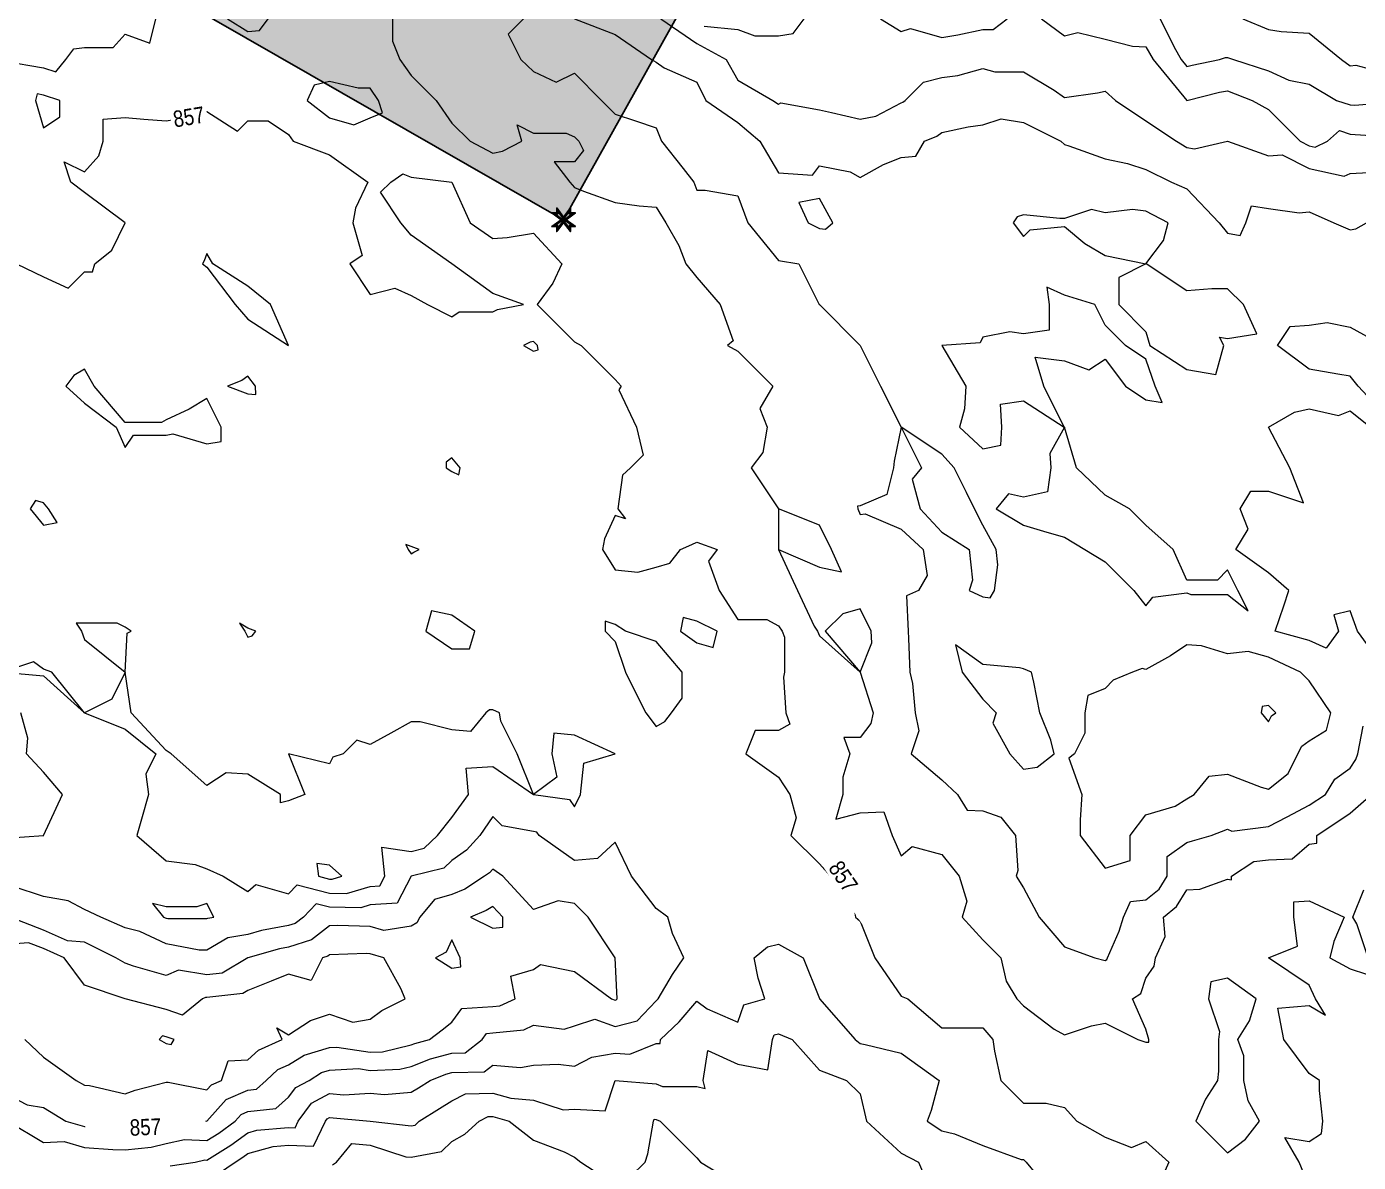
# Model space of a CAD drawing. Extents: x 532589 to 538856, y 6045658 to 6049082.
# Drawn here: x 536979 to 537628, y 6046354 to 6046908 of the extents above; entities that cross this region are included whole.
import ezdxf

# ---------------------------------------------------------------- set-up
doc = ezdxf.new("R2010")
doc.units = 0
doc.header["$LTSCALE"] = 5
doc.layers.add('C-TOPO-MAJR', color=7, linetype='Continuous', lineweight=15, true_color=0xd3aa5f)
doc.layers.add('C-TOPO-MINR', color=7, linetype='Continuous', lineweight=13, true_color=0xe9d5af)
doc.layers.add('C-TOPO-MAJR-TEXT', color=7, linetype='Continuous', true_color=0x644b1b)
for name, color, linetype in [('L-MON', 1, 'Continuous'), ('P-PROPOSED', 10, 'Continuous'), ('P-PROPOSED-H', 21, 'Continuous')]:
    doc.layers.add(name, color=color, linetype=linetype)
doc.styles.get("Standard").update_dxf_attribs({"font": 'ARIALN.TTF'})

# ---------------------------------------------------------------- blocks, each defined once
blk = doc.blocks.new('TEMP')
h = blk.add_hatch(color=255)
h.dxf.hatch_style = 1
h.paths.add_polyline_path([(0, 0.25), (-0.67, 1.15), (-0.67, 0.67), (-1.15, 0.67), (-0.25, 0), (-1.15, -0.67), (-0.67, -0.67), (-0.67, -1.15), (0, -0.25), (0.67, -1.15), (0.67, -0.67), (1.15, -0.67), (0.25, 0), (1.15, 0.67), (0.67, 0.67), (0.67, 1.15)])
h.paths.add_polyline_path([(0.57, 0.85), (0.57, 0.57), (0.85, 0.57), (0.08, 0), (0.85, -0.57), (0.57, -0.57), (0.57, -0.85), (0, -0.08), (-0.57, -0.85), (-0.57, -0.57), (-0.85, -0.57), (-0.08, 0), (-0.85, 0.57), (-0.57, 0.57), (-0.57, 0.85), (0, 0.08)], flags=16)
h = blk.add_hatch(color=1)
h.dxf.hatch_style = 1
h.paths.add_polyline_path([(0, 0.08), (-0.57, 0.85), (-0.57, 0.57), (-0.85, 0.57), (-0.08, 0), (-0.85, -0.57), (-0.57, -0.57), (-0.57, -0.85), (0, -0.08), (0.57, -0.85), (0.57, -0.57), (0.85, -0.57), (0.08, 0), (0.85, 0.57), (0.57, 0.57), (0.57, 0.85)])
at = {"color": 1}
for p, q in [((-0.08, 0), (0.08, 0)), ((0, 0.08), (0, -0.08))]:
    blk.add_line(p, q, dxfattribs=at)
at = {"color": 255, "flags": 128}
blk.add_lwpolyline([(-0.25, 0), (-1.15, 0.67), (-0.67, 0.67), (-0.67, 1.15), (0, 0.25), (0.67, 1.15), (0.67, 0.67), (1.15, 0.67), (0.25, 0), (1.15, -0.67), (0.67, -0.67), (0.67, -1.15), (0, -0.25), (-0.67, -1.15), (-0.67, -0.67), (-1.15, -0.67)], close=True, dxfattribs=at)
at = {"color": 1, "flags": 128}
blk.add_lwpolyline([(-0.08, 0), (-0.85, 0.57), (-0.57, 0.57), (-0.57, 0.85), (0, 0.08), (0.57, 0.85), (0.57, 0.57), (0.85, 0.57), (0.08, 0), (0.85, -0.57), (0.57, -0.57), (0.57, -0.85), (0, -0.08), (-0.57, -0.85), (-0.57, -0.57), (-0.85, -0.57)], close=True, dxfattribs=at)

msp = doc.modelspace()

# ---------------------------------------------------------------- hatches: boundary and pattern name
at = {"layer": 'P-PROPOSED-H'}
h = msp.add_hatch(color=256, dxfattribs=at)
h.dxf.hatch_style = 1
h.paths.add_polyline_path([(536616.85, 6047747.295), (537483.99, 6047250.258), (537240.418, 6046813.855), (536373.158, 6047310.681)])

# ---------------------------------------------------------------- linework, layer by layer
at = {"layer": 'C-TOPO-MAJR', "color": 9, "true_color": 0xbfbfbf, "flags": 128}
for points, elevation in [([(537308.92, 6046908.33), (537325.312, 6046906.609), (537333.606, 6046903.553), (537345.221, 6046903.553), (537352.328, 6046904.739), (537357.658, 6046911.846)], 4290), ([(537394.992, 6046911.846), (537404.946, 6046905.724), (537409.628, 6046907.164), (537424.854, 6046902.722), (537432.675, 6046904.025), (537444.762, 6046906.653), (537449.956, 6046906.653), (537456.71, 6046911.846)], 4290), ([(537473.517, 6046911.846), (537484.579, 6046903.553), (537491.215, 6046905.21), (537504.487, 6046901.892), (537517.76, 6046898.574), (537524.396, 6046898.159), (537527.828, 6046891.938), (537544.304, 6046872.03), (537560.231, 6046876.011), (537564.212, 6046876.807), (537576.16, 6046872.03), (537584.121, 6046867.608), (537599.607, 6046852.121), (537604.029, 6046849.91), (537606.872, 6046849.278), (537612.876, 6046852.121), (537618.7, 6046857.359), (537623.937, 6046855.676), (537641.546, 6046854.421)], 4290), ([(537150.122, 6046872.03), (537146.138, 6046878.006), (537140.161, 6046878.006), (537126.229, 6046881.217), (537118.763, 6046879.496), (537115.369, 6046872.03), (537126.229, 6046863.499), (537138.177, 6046860.082), (537146.138, 6046863.49), (537152.114, 6046866.053), (537150.122, 6046872.03)], 4285), ([(536994.832, 6046872.03), (536986.871, 6046874.683), (536983.687, 6046875.213), (536982.891, 6046872.03), (536986.871, 6046858.764), (536994.832, 6046864.069), (536994.832, 6046872.03)], 4285), ([(536973.603, 6046792.396), (536986.871, 6046786.11), (536998.818, 6046780.449), (537006.779, 6046788.41), (537010.766, 6046788.41), (537011.756, 6046792.396), (537020.047, 6046799.037), (537026.688, 6046812.305), (537006.779, 6046827.232), (537000.136, 6046832.213), (536996.825, 6046842.167), (537006.779, 6046837.194), (537013.806, 6046845.094), (537015.967, 6046852.121), (537015.967, 6046862.842), (537026.688, 6046863.736), (537035.736, 6046862.981), (537046.596, 6046862.075), (537055.127, 6046863.499), (537066.504, 6046866.597), (537081.436, 6046857.098), (537086.413, 6046862.075), (537096.367, 6046862.075), (537106.321, 6046855.443), (537108.534, 6046852.121), (537126.229, 6046845.483), (537144.965, 6046832.213), (537138.968, 6046819.474), (537137.604, 6046812.305), (537142.153, 6046796.381), (537136.183, 6046792.396), (537146.138, 6046777.465), (537158.083, 6046780.451), (537166.046, 6046776.915), (537174.009, 6046772.488), (537185.954, 6046766.512), (537189.47, 6046768.972), (537205.863, 6046768.972), (537208.254, 6046770.097), (537220.794, 6046772.488), (537205.863, 6046777.921), (537185.954, 6046792.396), (537166.046, 6046806.329), (537161.066, 6046812.305), (537151.115, 6046827.236), (537156.092, 6046832.213), (537162.059, 6046836.199), (537166.046, 6046834.703), (537185.954, 6046832.213), (537194.801, 6046812.305), (537205.863, 6046804.65), (537212.97, 6046805.197), (537225.771, 6046807.325), (537239.557, 6046792.396), (537235.204, 6046782.963), (537227.583, 6046772.488), (537245.679, 6046754.392), (537249.001, 6046752.58), (537265.588, 6046735.993), (537268.434, 6046732.671), (537267.399, 6046730.859), (537276.016, 6046712.763), (537279.275, 6046699.076), (537273.059, 6046692.855), (537269.103, 6046689.339), (537266.916, 6046672.946), (537270.565, 6046667.969), (537265.588, 6046669.625), (537260.35, 6046658.276), (537259.367, 6046653.038), (537265.588, 6046643.084), (537276.649, 6046641.976), (537285.496, 6046644.498), (537292.136, 6046646.397), (537297.441, 6046653.038), (537302.914, 6046655.528), (537305.404, 6046656.66), (537315.358, 6046653.038), (537311.097, 6046647.345), (537316.264, 6046633.13), (537325.312, 6046618.914), (537339.528, 6046618.914), (537345.221, 6046615.878), (537346.953, 6046613.221), (537348.067, 6046610.375), (537348.067, 6046593.313), (537347.711, 6046590.823), (537348.737, 6046573.405), (537350.653, 6046567.972), (537345.221, 6046564.865), (537333.852, 6046564.865), (537329.299, 6046553.496), (537345.221, 6046542.128), (537350.653, 6046533.588), (537353.752, 6046522.211), (537351.193, 6046513.68), (537365.129, 6046499.743), (537370.559, 6046493.771), (537382.191, 6046476.71), (537382.824, 6046473.863), (537385.037, 6046471.871), (537392.207, 6046453.955), (537404.946, 6046435.219), (537408.267, 6046434.047), (537424.854, 6046419.831), (537439.069, 6046419.831), (537444.762, 6046419.831), (537449.743, 6046414.138), (537450.455, 6046408.445), (537453.609, 6046394.23), (537464.671, 6046383.168), (537475.732, 6046383.168), (537484.579, 6046380.954), (537490.701, 6046374.322), (537504.487, 6046366.53), (537517.288, 6046361.521), (537524.396, 6046364.367), (537535.457, 6046354.413), (537532.051, 6046346.758)], 4285), ([(537097.474, 6046772.488), (537086.413, 6046781.536), (537069.351, 6046792.396), (537066.504, 6046797.373), (537065.081, 6046793.82), (537064.291, 6046792.396), (537066.504, 6046790.736), (537080.192, 6046772.488), (537086.413, 6046765.38), (537106.321, 6046752.58), (537097.474, 6046772.488)], 4285), ([(537073.473, 6046705.795), (537073.473, 6046712.763), (537066.504, 6046726.695), (537057.795, 6046721.472), (537046.596, 6046716.385), (537044.382, 6046714.977), (537026.688, 6046714.977), (537011.519, 6046732.671), (537006.779, 6046740.965), (537001.542, 6046737.909), (536997.731, 6046732.671), (537006.779, 6046724.378), (537022.261, 6046712.763), (537026.688, 6046702.809), (537030.672, 6046708.779), (537046.596, 6046708.779), (537049.917, 6046709.442), (537066.504, 6046704.564), (537073.473, 6046705.795)], 4285), ([(537090.148, 6046732.671), (537086.413, 6046737.651), (537083.566, 6046735.518), (537076.458, 6046732.671), (537086.413, 6046728.936), (537090.398, 6046728.686), (537090.148, 6046732.671)], 4285), ([(537313.368, 6046605.258), (537315.358, 6046613.221), (537305.404, 6046618.202), (537298.761, 6046619.864), (537297.441, 6046613.221), (537305.404, 6046607.528), (537313.368, 6046605.258)], 4285), ([(537088.626, 6046611.008), (537090.399, 6046613.221), (537086.413, 6046614.645), (537082.426, 6046617.208), (537084.989, 6046613.221), (537086.413, 6046610.375), (537088.626, 6046611.008)], 4285), ([(537298.297, 6046580.512), (537298.297, 6046593.313), (537285.496, 6046608.242), (537270.565, 6046613.221), (537265.588, 6046616.543), (537260.61, 6046618.198), (537260.61, 6046613.221), (537265.588, 6046608.244), (537270.567, 6046593.313), (537275.542, 6046583.359), (537280.516, 6046573.405), (537285.496, 6046566.764), (537289.766, 6046569.135), (537292.967, 6046573.405), (537298.297, 6046580.512)], 4285), ([(536969.453, 6046374.322), (536986.871, 6046363.998), (536996.825, 6046364.367), (537006.779, 6046361.56), (537020.605, 6046360.496), (537026.688, 6046360.331), (537039.312, 6046361.697), (537046.596, 6046363.463), (537055.555, 6046365.362), (537066.504, 6046364.84), (537072.36, 6046368.466), (537080.233, 6046374.322), (537083.154, 6046377.58), (537086.413, 6046379.038), (537100.158, 6046380.484), (537106.321, 6046386.084), (537109.768, 6046390.783), (537116.275, 6046394.23), (537122.416, 6046398.043), (537126.229, 6046399.208), (537140.375, 6046399.992), (537146.138, 6046399.096), (537160.54, 6046399.736), (537166.046, 6046401.041), (537175.436, 6046404.748), (537185.954, 6046407.502), (537192.437, 6046407.656), (537200.625, 6046414.138), (537202.847, 6046417.154), (537205.863, 6046417.348), (537221.086, 6046418.823), (537225.771, 6046421.063), (537240.704, 6046419.114), (537245.679, 6046420.774), (537255.633, 6046424.092), (537265.588, 6046420.559), (537276.308, 6046423.326), (537285.496, 6046432.998), (537286.034, 6046433.508), (537286.492, 6046434.047), (537293.584, 6046445.867), (537299.118, 6046453.955), (537293.457, 6046465.902), (537291.183, 6046473.863), (537285.496, 6046478.052), (537273.549, 6046493.771), (537265.588, 6046510.358), (537256.933, 6046502.426), (537245.679, 6046501.356), (537228.427, 6046513.68), (537227.365, 6046515.274), (537225.771, 6046515.491), (537210.456, 6046518.274), (537205.863, 6046522.868), (537199.576, 6046513.68), (537193.144, 6046506.49), (537185.954, 6046501.356), (537182.069, 6046497.657), (537166.046, 6046493.771), (537159.269, 6046480.64), (537146.138, 6046479.745), (537141.597, 6046478.404), (537126.229, 6046478.669), (537119.747, 6046480.346), (537113.561, 6046473.863), (537109.507, 6046470.677), (537106.321, 6046469.671), (537093.05, 6046467.226), (537086.413, 6046465.331), (537076.701, 6046463.666), (537066.504, 6046457.782), (537062.677, 6046457.782), (537046.596, 6046460.797), (537033.715, 6046466.836), (537026.688, 6046468.669), (537014.74, 6046473.863), (537006.779, 6046477.481), (536998.818, 6046481.824), (536986.871, 6046483.817), (536971.944, 6046488.791)], 4285), ([(537632.784, 6046453.955), (537627.259, 6046470.542), (537625.266, 6046473.863), (537630.573, 6046487.135)], 4285), ([(537604.029, 6046342.468), (537599.049, 6046354.413), (537592.084, 6046366.358), (537604.029, 6046364.367), (537610.005, 6046368.345), (537610.67, 6046374.322), (537609.01, 6046389.249), (537609.01, 6046394.23), (537604.029, 6046397.551), (537591.587, 6046414.138), (537588.719, 6046429.448), (537604.029, 6046430.725), (537611.992, 6046426.083), (537607.095, 6046434.047), (537604.029, 6046440.689), (537584.121, 6046453.955), (537598.342, 6046459.642), (537596.562, 6046473.863), (537596.562, 6046481.33), (537604.029, 6046481.825), (537621.091, 6046473.863), (537615.976, 6046461.916), (537613.983, 6046453.955), (537623.937, 6046448.648), (537631.898, 6046445.994)], 4285), ([(537574.933, 6046423.326), (537578.145, 6046434.047), (537564.212, 6046444.001), (537556.013, 6046442.246), (537554.922, 6046434.047), (537560.228, 6046418.122), (537559.785, 6046414.138), (537559.785, 6046398.657), (537559.231, 6046394.23), (537553.492, 6046385.042), (537548.731, 6046374.322), (537564.212, 6046358.84), (537572.921, 6046365.613), (537579.694, 6046374.322), (537574.167, 6046384.276), (537572.176, 6046394.23), (537572.176, 6046406.175), (537569.193, 6046414.138), (537574.933, 6046423.326)], 4285)]:
    msp.add_lwpolyline(points, dxfattribs=dict(at, elevation=elevation))
at = {"layer": 'C-TOPO-MINR', "color": 254, "true_color": 0xd9d9d9, "flags": 128}
for points, elevation in [([(536967.761, 6046891.14), (536986.871, 6046887.955), (536992.844, 6046885.965), (536997.733, 6046891.938), (537001.543, 6046897.174), (537006.779, 6046897.791), (537020.835, 6046897.791), (537026.688, 6046904.381), (537038.628, 6046899.906), (537041.617, 6046911.846)], 4286), ([(537076.463, 6046911.846), (537086.413, 6046905.722), (537092.099, 6046906.16), (537096.362, 6046911.846)], 4286), ([(537156.995, 6046911.846), (537156.995, 6046900.988), (537160.516, 6046891.938), (537166.046, 6046884.281), (537178.297, 6046872.03), (537185.954, 6046860.973), (537194.806, 6046852.121), (537205.863, 6046846.265), (537210.602, 6046847.382), (537220.081, 6046852.121), (537217.803, 6046860.089), (537225.771, 6046856.103), (537241.698, 6046856.103), (537245.679, 6046854.334), (537247.892, 6046852.121), (537250.104, 6046847.697), (537245.679, 6046842.158), (537235.734, 6046842.158), (537243.47, 6046832.213), (537245.679, 6046829.562), (537250.098, 6046827.794), (537265.588, 6046822.257), (537277.204, 6046820.596), (537285.496, 6046819.958), (537290.234, 6046812.305), (537296.555, 6046801.246), (537300.095, 6046792.396), (537305.404, 6046785.762), (537316.78, 6046772.488), (537323.096, 6046754.796), (537320.329, 6046752.58), (537325.312, 6046749.73), (537342.371, 6046732.671), (537336.17, 6046721.813), (537339.691, 6046712.763), (537337.635, 6046700.441), (537331.95, 6046692.855), (537345.215, 6046672.952), (537345.219, 6046672.946), (537345.219, 6046653.04), (537345.219, 6046653.038), (537345.221, 6046653.035), (537354.509, 6046633.13), (537362.636, 6046615.715), (537364.262, 6046613.221), (537365.129, 6046611.005), (537385.034, 6046593.313), (537385.037, 6046593.309), (537391.323, 6046573.405), (537390.23, 6046568.212), (537385.037, 6046561.46), (537377.074, 6046561.46), (537380.061, 6046553.496), (537376.506, 6046542.12), (537376.506, 6046533.588), (537373.092, 6046521.643), (537385.037, 6046524.629), (537396.56, 6046525.203), (537400.681, 6046513.68), (537404.946, 6046503.732), (537410.373, 6046508.253), (537424.854, 6046504.388), (537433.237, 6046493.771), (537437.106, 6046481.52), (537434.806, 6046473.863), (537444.762, 6046462.806), (537453.614, 6046453.955), (537456.145, 6046442.572), (537461.355, 6046434.047), (537464.671, 6046430.535), (537479.6, 6046419.117), (537484.579, 6046416.349), (537497.85, 6046420.776), (537504.487, 6046422.104), (537520.409, 6046414.138), (537524.396, 6046412.891), (537525.726, 6046412.808), (537525.821, 6046414.138), (537524.396, 6046419.121), (537517.758, 6046434.047), (537521.906, 6046436.537), (537524.396, 6046444.007), (537528.376, 6046449.975), (537528.987, 6046453.955), (537533.824, 6046464.435), (537532.927, 6046473.863), (537539.221, 6046478.946), (537544.304, 6046487.134), (537550.592, 6046487.484), (537564.212, 6046492.346), (537566.025, 6046491.958), (537566.025, 6046493.771), (537577.01, 6046500.883), (537584.121, 6046501.737), (537595.607, 6046502.194), (537604.029, 6046509.415), (537607.76, 6046509.949), (537607.76, 6046513.68), (537623.937, 6046524.463), (537634.364, 6046533.588)], 4286), ([(537220.804, 6046911.846), (537213.328, 6046904.381), (537219.549, 6046891.938), (537225.771, 6046886.081), (537236.83, 6046880.878), (537245.679, 6046885.307), (537258.957, 6046872.03), (537265.588, 6046865.399), (537275.539, 6046862.078), (537285.496, 6046858.756), (537288.149, 6046852.121), (537298.779, 6046838.838), (537303.876, 6046832.213), (537305.404, 6046828.241), (537309.376, 6046828.241), (537325.312, 6046825.582), (537330.29, 6046812.305), (537345.221, 6046793.925), (537355.181, 6046792.396), (537365.081, 6046772.537), (537365.125, 6046772.488), (537365.129, 6046772.464), (537385.013, 6046752.58), (537385.037, 6046752.573), (537394.992, 6046732.671), (537404.939, 6046712.77), (537404.943, 6046712.763), (537401.628, 6046696.172), (537401.213, 6046692.855), (537397.979, 6046679.913), (537385.037, 6046674.365), (537383.713, 6046674.27), (537383.869, 6046672.946), (537385.037, 6046670.108), (537387.521, 6046670.463), (537404.946, 6046662.993), (537415.663, 6046653.038), (537417.613, 6046640.371), (537413.478, 6046633.13), (537407.661, 6046630.415), (537408.409, 6046613.221), (537408.566, 6046609.601), (537409.275, 6046593.313), (537410.477, 6046587.782), (537411.912, 6046573.405), (537413.655, 6046564.696), (537409.924, 6046553.496), (537424.854, 6046540.701), (537432.515, 6046533.588), (537437.179, 6046526.004), (537444.762, 6046525.625), (537453.61, 6046522.527), (537460.689, 6046513.68), (537461.828, 6046496.614), (537461.054, 6046493.771), (537464.671, 6046488.089), (537472.331, 6046473.863), (537484.579, 6046459.386), (537499.521, 6046453.955), (537504.487, 6046452.631), (537505.315, 6046453.128), (537505.59, 6046453.955), (537511.378, 6046466.973), (537513.445, 6046473.863), (537516.844, 6046481.415), (537524.396, 6046482.287), (537530.749, 6046487.418), (537534.693, 6046493.771), (537534.693, 6046503.382), (537544.304, 6046510.167), (537547.019, 6046510.965), (537556.249, 6046513.68), (537564.212, 6046516.742), (537566.203, 6046515.67), (537584.121, 6046518.009), (537593.171, 6046522.73), (537604.029, 6046528.394), (537611.994, 6046533.588), (537616.471, 6046541.054), (537623.937, 6046546.385), (537626.782, 6046550.652), (537627.767, 6046553.496), (537630.359, 6046566.983)], 4287), ([(537245.689, 6046911.846), (537265.588, 6046904.186), (537283.286, 6046891.938), (537285.496, 6046890.768), (537289.473, 6046887.961), (537305.404, 6046880.876), (537309.829, 6046872.03), (537325.312, 6046861.311), (537336.172, 6046852.121), (537345.221, 6046836.806), (537361.814, 6046835.528), (537365.129, 6046840.171), (537380.071, 6046837.179), (537385.037, 6046834.42), (537396.411, 6046840.747), (537404.946, 6046844.158), (537412.189, 6046844.878), (537416.325, 6046852.121), (537422.366, 6046854.609), (537424.854, 6046856.386), (537437.735, 6046859.149), (537444.762, 6046860.086), (537453.721, 6046863.071), (537464.671, 6046861.247), (537482.922, 6046852.121), (537484.579, 6046850.592), (537486.789, 6046849.912), (537504.487, 6046843.59), (537515.343, 6046841.266), (537524.396, 6046838.435), (537536.839, 6046832.213), (537544.304, 6046828.894), (537560.02, 6046812.305), (537564.212, 6046807.327), (537570.34, 6046806.177), (537573.061, 6046812.305), (537575.823, 6046820.602), (537584.121, 6046819.416), (537599.053, 6046817.281), (537604.029, 6046817.734), (537615.974, 6046812.305), (537623.937, 6046808.987), (537626.78, 6046809.462), (537631.901, 6046812.305)], 4288), ([(537287.791, 6046911.846), (537305.404, 6046899.795), (537319.625, 6046891.938), (537325.312, 6046881.986), (537342.378, 6046872.03), (537345.221, 6046870.22), (537346.327, 6046870.924), (537365.129, 6046867.507), (537370.982, 6046866.176), (537385.037, 6046862.979), (537392.696, 6046864.371), (537404.946, 6046870.859), (537405.775, 6046871.2), (537406.937, 6046872.03), (537415.895, 6046880.988), (537424.854, 6046883.227), (537432.596, 6046884.196), (537444.762, 6046887.67), (537450.736, 6046885.964), (537464.671, 6046885.964), (537479.596, 6046877.013), (537484.579, 6046873.455), (537500.756, 6046875.761), (537504.487, 6046876.621), (537509.461, 6046872.03), (537524.396, 6046862.073), (537539.324, 6046852.121), (537544.304, 6046849.134), (537548.038, 6046848.387), (537564.204, 6046852.121), (537564.211, 6046852.123), (537564.212, 6046852.123), (537564.216, 6046852.121), (537584.121, 6046845.096), (537590.755, 6046845.487), (537604.029, 6046838.85), (537621.094, 6046835.057), (537623.937, 6046836.403), (537638.869, 6046837.19)], 4289), ([(537531.288, 6046911.846), (537538.18, 6046898.062), (537541.559, 6046891.938), (537544.304, 6046888.621), (537546.958, 6046889.284), (537560.231, 6046891.938), (537563.107, 6046893.044), (537564.212, 6046893.044), (537567.055, 6046891.938), (537584.121, 6046886.508), (537594.077, 6046881.982), (537604.029, 6046879.993), (537617.303, 6046872.03), (537623.937, 6046869.898), (537626.233, 6046869.734), (537643.846, 6046871.198)], 4291), ([(537571.678, 6046911.846), (537584.121, 6046906.606), (537590.342, 6046905.625), (537604.029, 6046904.819), (537619.673, 6046891.938), (537623.937, 6046888.953), (537626.652, 6046889.223), (537643.846, 6046884.637)], 4292), ([(537371.764, 6046812.305), (537365.129, 6046824.254), (537355.173, 6046822.261), (537359.698, 6046812.305), (537365.129, 6046809.59), (537368.116, 6046809.318), (537371.764, 6046812.305)], 4288), ([(537524.396, 6046817.991), (537517.762, 6046818.938), (537504.487, 6046817.282), (537497.849, 6046818.943), (537484.579, 6046814.514), (537482.369, 6046814.514), (537464.671, 6046816.286), (537461.609, 6046815.367), (537459.696, 6046812.305), (537464.671, 6046805.67), (537467.988, 6046808.987), (537484.579, 6046810.497), (537494.539, 6046802.344), (537504.487, 6046796.368), (537524.384, 6046792.408), (537524.396, 6046792.404), (537532.927, 6046803.773), (537535.251, 6046812.305), (537524.396, 6046817.991)], 4287), ([(537571.873, 6046772.488), (537564.212, 6046780.148), (537556.552, 6046780.148), (537544.304, 6046779.127), (537524.408, 6046792.384), (537524.396, 6046792.372), (537511.113, 6046785.771), (537511.113, 6046772.488), (537524.396, 6046759.205), (537526.201, 6046752.58), (537544.304, 6046740.866), (537558.525, 6046738.359), (537562.407, 6046752.58), (537560.24, 6046756.552), (537564.212, 6046755.889), (537578.438, 6046758.262), (537571.873, 6046772.488)], 4287), ([(537528.82, 6046732.671), (537524.396, 6046745.954), (537514.448, 6046752.58), (537504.487, 6046762.54), (537499.521, 6046772.488), (537484.579, 6046777.083), (537476.046, 6046781.021), (537477.114, 6046772.488), (537477.114, 6046760.045), (537464.671, 6046758.266), (537458.036, 6046759.214), (537444.762, 6046756.556), (537443.52, 6046753.822), (537424.903, 6046752.58), (537424.861, 6046752.573), (537436.566, 6046732.671), (537435.915, 6046721.611), (537433.388, 6046712.763), (537444.762, 6046702.144), (537453.61, 6046703.915), (537454.131, 6046712.763), (537453.472, 6046723.962), (537464.671, 6046725.559), (537484.569, 6046712.773), (537474.626, 6046732.671), (537470.357, 6046746.894), (537484.579, 6046745.114), (537496.529, 6046740.63), (537504.487, 6046745.946), (537514.439, 6046732.671), (537524.396, 6046726.037), (537532.359, 6046724.708), (537528.82, 6046732.671)], 4287), ([(537643.846, 6046715.606), (537627.919, 6046732.671), (537623.937, 6046737.647), (537617.965, 6046738.644), (537604.029, 6046740.969), (537588.543, 6046752.58), (537594.738, 6046761.87), (537604.029, 6046762.535), (537612.737, 6046763.78), (537623.937, 6046761.538), (537640.229, 6046752.58)], 4287), ([(537227.664, 6046752.58), (537225.771, 6046754.473), (537224.181, 6046754.17), (537220.798, 6046752.58), (537225.771, 6046749.739), (537227.98, 6046750.371), (537227.664, 6046752.58)], 4284), ([(537637.212, 6046599.946), (537627.554, 6046613.221), (537623.937, 6046623.173), (537615.979, 6046621.18), (537618.255, 6046613.221), (537612.329, 6046604.922), (537604.029, 6046608.695), (537587.43, 6046613.221), (537591.583, 6046625.668), (537594.073, 6046633.13), (537584.121, 6046641.659), (537568.184, 6046653.038), (537574.165, 6046662.994), (537570.338, 6046672.946), (537575.589, 6046681.478), (537584.121, 6046681.478), (537601.186, 6046675.789), (537594.507, 6046692.855), (537584.125, 6046712.759), (537584.133, 6046712.763), (537596.786, 6046720.006), (537604.029, 6046721.612), (537618.251, 6046718.449), (537623.937, 6046720.726), (537633.895, 6046712.763)], 4287), ([(537451.398, 6046653.038), (537444.762, 6046664.988), (537440.783, 6046672.946), (537436.804, 6046680.905), (537430.829, 6046692.855), (537424.854, 6046699.49), (537404.962, 6046712.747), (537414.898, 6046692.855), (537410.375, 6046687.426), (537414.235, 6046672.946), (537424.854, 6046661.572), (537438.127, 6046653.038), (537439.788, 6046638.105), (537438.128, 6046633.13), (537444.762, 6046630.068), (537448.382, 6046629.51), (537450.449, 6046633.13), (537452.228, 6046645.573), (537451.398, 6046653.038)], 4287), ([(537569.185, 6046633.13), (537564.212, 6046643.09), (537559.24, 6046638.102), (537544.304, 6046638.102), (537537.667, 6046653.038), (537524.396, 6046664.981), (537516.43, 6046672.946), (537504.487, 6046679.58), (537490.436, 6046692.855), (537484.579, 6046712.753), (537477.466, 6046699.968), (537477.941, 6046692.855), (537476.383, 6046681.143), (537464.671, 6046678.636), (537457.428, 6046680.189), (537451.393, 6046672.946), (537464.671, 6046664.983), (537476.05, 6046661.567), (537484.579, 6046659.011), (537494.531, 6046653.038), (537504.487, 6046647.063), (537518.421, 6046633.13), (537524.396, 6046625.664), (537527.714, 6046629.811), (537544.304, 6046631.887), (537546.292, 6046631.141), (537564.212, 6046631.141), (537574.173, 6046623.169), (537569.185, 6046633.13)], 4287), ([(537189.28, 6046689.529), (537189.941, 6046692.855), (537185.954, 6046697.838), (537183.104, 6046695.705), (537183.104, 6046692.855), (537185.954, 6046691.042), (537189.28, 6046689.529)], 4284), ([(536989.21, 6046672.946), (536986.871, 6046675.787), (536982.894, 6046676.923), (536980.244, 6046672.946), (536986.871, 6046664.993), (536993.498, 6046666.32), (536989.21, 6046672.946)], 4284), ([(537371.1, 6046653.038), (537365.129, 6046664.983), (537345.225, 6046672.942), (537345.225, 6046653.038), (537365.129, 6046644.509), (537375.987, 6046642.18), (537371.1, 6046653.038)], 4286), ([(537167.376, 6046651.708), (537170.032, 6046653.038), (537166.046, 6046654.463), (537163.552, 6046655.532), (537164.621, 6046653.038), (537166.046, 6046651.044), (537167.376, 6046651.708)], 4284), ([(537194.486, 6046604.69), (537197.152, 6046613.221), (537185.954, 6046621.01), (537176.002, 6046623.174), (537173.155, 6046613.221), (537185.954, 6046604.69), (537194.486, 6046604.69)], 4284), ([(537390.466, 6046613.221), (537385.037, 6046624.079), (537376.508, 6046621.751), (537367.979, 6046613.221), (537385.037, 6046593.317), (537390.725, 6046607.534), (537390.466, 6046613.221)], 4286), ([(537265.589, 6046553.495), (537265.589, 6046553.496), (537265.588, 6046553.499), (537265.583, 6046553.5), (537245.679, 6046562.547), (537235.723, 6046563.453), (537234.622, 6046553.496), (537237.154, 6046542.114), (537225.771, 6046533.594), (537217.805, 6046553.496), (537209.849, 6046569.418), (537209.188, 6046573.405), (537205.863, 6046574.939), (537204.328, 6046574.939), (537202.537, 6046573.405), (537195, 6046564.359), (537185.954, 6046565.113), (537170.47, 6046568.98), (537166.046, 6046568.98), (537156.09, 6046563.452), (537146.138, 6046557.916), (537139.511, 6046560.123), (537132.871, 6046553.496), (537127.888, 6046551.838), (537126.229, 6046548.518), (537106.345, 6046553.496), (537106.321, 6046553.499), (537106.32, 6046553.498), (537106.318, 6046553.496), (537106.321, 6046553.484), (537114.289, 6046533.588), (537106.321, 6046530.524), (537102.339, 6046529.606), (537102.339, 6046533.588), (537086.413, 6046543.544), (537075.793, 6046544.208), (537066.504, 6046538.007), (537049.089, 6046553.496), (537046.596, 6046555.031), (537029.528, 6046573.405), (537026.69, 6046593.311), (537026.689, 6046593.313), (537027.638, 6046612.271), (537029.538, 6046613.221), (537026.688, 6046615.216), (537022.701, 6046617.208), (537006.779, 6046617.208), (537002.793, 6046617.208), (537005.354, 6046613.221), (537006.779, 6046609.235), (537026.682, 6046593.313), (537020.061, 6046580.031), (537006.779, 6046573.411), (536990.858, 6046593.313), (536986.871, 6046594.738), (536981.888, 6046598.296), (536966.963, 6046593.321)], 4284), ([(537468.648, 6046593.313), (537464.671, 6046594.97), (537462.682, 6046595.301), (537444.762, 6046596.932), (537431.479, 6046606.596), (537434.805, 6046593.313), (537444.762, 6046580.03), (537451.388, 6046573.405), (537449.729, 6046568.438), (537458.036, 6046553.496), (537464.671, 6046546.031), (537471.306, 6046546.861), (537479.613, 6046553.496), (537477.954, 6046560.122), (537472.634, 6046573.405), (537469.643, 6046588.341), (537468.648, 6046593.313)], 4288), ([(537612.453, 6046564.981), (537614.458, 6046573.405), (537604.029, 6046589.049), (537599.764, 6046593.313), (537584.121, 6046600.613), (537574.166, 6046603.268), (537564.212, 6046602.272), (537551.415, 6046606.11), (537544.304, 6046606.585), (537536.34, 6046601.277), (537524.396, 6046594.556), (537522.588, 6046595.121), (537517.762, 6046593.313), (537508.467, 6046589.334), (537504.487, 6046585.355), (537495.955, 6046581.937), (537494.531, 6046573.405), (537494.531, 6046563.453), (537489.546, 6046553.496), (537486.786, 6046551.29), (537493.113, 6046533.588), (537492.238, 6046521.338), (537492.238, 6046513.68), (537504.487, 6046497.751), (537516.737, 6046501.43), (537516.737, 6046513.68), (537524.396, 6046523.633), (537538.618, 6046527.902), (537544.304, 6046531.493), (537547.923, 6046533.588), (537555.255, 6046542.545), (537564.212, 6046543.542), (537580.504, 6046537.205), (537584.121, 6046536.241), (537593.706, 6046543.911), (537598.497, 6046553.496), (537600.342, 6046557.184), (537604.029, 6046559.718), (537612.453, 6046564.981)], 4288), ([(536966.965, 6046593.311), (536986.871, 6046591.5), (537006.777, 6046573.405), (537006.779, 6046573.399), (537006.787, 6046573.397), (537026.688, 6046565.451), (537041.613, 6046553.496), (537036.648, 6046543.536), (537038.07, 6046533.588), (537034.656, 6046521.648), (537032.377, 6046513.68), (537046.596, 6046501.24), (537060.815, 6046499.461), (537066.504, 6046497.393), (537074.472, 6046493.771), (537086.413, 6046486.307), (537090.393, 6046489.791), (537106.321, 6046485.24), (537110.487, 6046489.606), (537126.229, 6046485.534), (537134.612, 6046485.389), (537146.138, 6046488.795), (537150.797, 6046489.112), (537153.202, 6046493.771), (537151.827, 6046507.99), (537166.046, 6046505.837), (537172.359, 6046507.367), (537178.987, 6046513.68), (537185.954, 6046522.391), (537194.098, 6046533.588), (537192.924, 6046546.527), (537205.863, 6046547.209), (537225.769, 6046533.588), (537225.77, 6046533.587), (537225.771, 6046533.587), (537243.292, 6046531.201), (537245.679, 6046527.618), (537248.664, 6046533.588), (537250.204, 6046548.971), (537265.588, 6046553.495), (537265.589, 6046553.495)], 4284), ([(537585.596, 6046571.93), (537587.742, 6046573.405), (537584.121, 6046577.026), (537581.057, 6046576.469), (537580.499, 6046573.405), (537584.121, 6046568.98), (537585.596, 6046571.93)], 4289), ([(536968.293, 6046512.35), (536986.871, 6046513.678), (536986.883, 6046513.668), (536986.883, 6046513.68), (536986.874, 6046513.683), (536996.061, 6046533.588), (536986.871, 6046544.45), (536978.58, 6046553.496), (536979.218, 6046561.149), (536975.811, 6046573.405)], 4284), ([(536966.963, 6046388.451), (536978.908, 6046382.285), (536986.871, 6046380.956), (536997.729, 6046374.322), (537006.779, 6046371.769), (537009.544, 6046371.556), (537026.688, 6046371.093), (537029.601, 6046371.408), (537041.618, 6046374.322), (537045.222, 6046375.695), (537046.596, 6046376.053), (537066.492, 6046374.322), (537066.505, 6046374.321), (537066.505, 6046374.322), (537075.915, 6046384.819), (537086.413, 6046389.516), (537090.678, 6046389.965), (537095.371, 6046394.23), (537101.108, 6046399.443), (537106.321, 6046401.78), (537113.945, 6046406.514), (537126.229, 6046410.267), (537129.898, 6046410.47), (537146.138, 6046407.943), (537152.068, 6046408.207), (537166.046, 6046411.519), (537167.924, 6046412.26), (537175.096, 6046414.138), (537181.177, 6046418.915), (537185.954, 6046422.667), (537190.782, 6046429.219), (537205.863, 6046430.193), (537209.376, 6046430.533), (537216.725, 6046434.047), (537214.712, 6046445.105), (537225.771, 6046448.271), (537229.084, 6046450.642), (537245.679, 6046447.32), (537263.774, 6046434.047), (537265.588, 6046433.403), (537266.099, 6046433.535), (537266.585, 6046434.047), (537265.589, 6046453.954), (537265.591, 6046453.955), (537265.588, 6046453.957), (537252.317, 6046473.863), (537245.679, 6046480.501), (537237.716, 6046481.826), (537225.771, 6046477.478), (537210.837, 6046493.771), (537205.863, 6046497.283), (537204.205, 6046495.429), (537201.883, 6046493.771), (537192.24, 6046487.486), (537185.954, 6046484.923), (537177.423, 6046482.395), (537170.24, 6046473.863), (537168.892, 6046471.017), (537166.046, 6046469.437), (537152.773, 6046467.228), (537146.138, 6046469.218), (537130.348, 6046469.745), (537126.229, 6046469.598), (537117.47, 6046462.714), (537106.321, 6046459.193), (537101.898, 6046458.378), (537086.413, 6046453.956), (537086.412, 6046453.955), (537086.411, 6046453.955), (537073.97, 6046446.489), (537066.504, 6046445.659), (537052.57, 6046447.981), (537046.596, 6046445.422), (537030.671, 6046449.972), (537026.688, 6046451.357), (537022.091, 6046453.955), (537006.779, 6046461.611), (536998.485, 6046462.249), (536986.871, 6046467.529), (536970.474, 6046473.863)], 4286), ([(537127.626, 6046492.374), (537132.355, 6046493.771), (537126.229, 6046499.08), (537120.103, 6046499.897), (537120.921, 6046493.771), (537126.229, 6046492.398), (537127.626, 6046492.374)], 4283), ([(537066.991, 6046473.377), (537069.83, 6046473.863), (537066.504, 6046480.507), (537061.521, 6046478.846), (537046.596, 6046478.846), (537039.952, 6046480.507), (537045.266, 6046473.863), (537046.596, 6046473.24), (537047.363, 6046473.096), (537066.504, 6046473.096), (537066.991, 6046473.377)], 4284), ([(537210.84, 6046468.885), (537210.84, 6046473.863), (537205.863, 6046479.058), (537202.718, 6046477.008), (537195.004, 6046473.863), (537205.863, 6046468.432), (537210.84, 6046468.885)], 4287), ([(537152.775, 6046453.955), (537146.138, 6046455.945), (537144.078, 6046456.014), (537126.229, 6046455.376), (537125.434, 6046454.75), (537122.914, 6046453.955), (537117.383, 6046442.893), (537106.321, 6046445.991), (537097.789, 6046442.579), (537086.413, 6046438.029), (537083.924, 6046436.536), (537066.504, 6046434.598), (537065.842, 6046434.708), (537064.297, 6046434.047), (537054.558, 6046426.084), (537046.596, 6046428.738), (537026.694, 6046434.047), (537026.688, 6046434.049), (537026.683, 6046434.051), (537006.779, 6046440.683), (536996.825, 6046453.955), (536986.871, 6046458.479), (536979.498, 6046461.328), (536966.963, 6046460.324)], 4287), ([(537048.509, 6046352.5), (537060.82, 6046354.413), (537065.51, 6046355.407), (537066.504, 6046355.36), (537078.216, 6046362.61), (537086.413, 6046368.707), (537090.791, 6046369.943), (537106.321, 6046371.292), (537109.488, 6046371.155), (537110.966, 6046374.322), (537117.424, 6046383.127), (537126.229, 6046387.79), (537133.292, 6046387.167), (537146.138, 6046388.051), (537153.03, 6046387.338), (537166.046, 6046388.423), (537169.619, 6046390.657), (537175.334, 6046394.23), (537182.948, 6046397.236), (537185.954, 6046398.023), (537201.697, 6046398.396), (537205.863, 6046401.694), (537219.436, 6046400.565), (537225.771, 6046401.566), (537237.713, 6046402.196), (537245.679, 6046401.156), (537254.211, 6046405.606), (537265.588, 6046407.502), (537272.699, 6046407.027), (537285.496, 6046412.147), (537287.487, 6046412.147), (537287.709, 6046414.138), (537296.796, 6046422.747), (537305.404, 6046432.876), (537310.383, 6046429.068), (537325.312, 6046422.664), (537328.264, 6046431.095), (537338.594, 6046434.047), (537335.276, 6046443.992), (537333.281, 6046453.955), (537339.794, 6046459.382), (537345.221, 6046460.589), (537357.161, 6046453.955), (537365.129, 6046434.059), (537365.153, 6046434.047), (537365.141, 6046434.034), (537382.549, 6046414.138), (537385.037, 6046412.242), (537387.526, 6046411.649), (537404.946, 6046407.503), (537423.527, 6046394.23), (537419.618, 6046379.558), (537417.745, 6046374.322), (537424.854, 6046369.583), (537431.073, 6046368.102), (537444.762, 6046362.523), (537463.497, 6046355.587), (537464.671, 6046355.587), (537465.917, 6046354.413), (537471.315, 6046347.769)], 4284), ([(537189.936, 6046453.955), (537185.954, 6046462.801), (537183.11, 6046456.799), (537177.988, 6046453.955), (537185.954, 6046448.977), (537190.379, 6046449.53), (537189.936, 6046453.955)], 4287), ([(536977.68, 6046414.138), (536986.871, 6046405.604), (537002.8, 6046394.23), (537006.779, 6046391.889), (537009.266, 6046391.743), (537026.688, 6046387.595), (537031.491, 6046389.426), (537046.596, 6046393.367), (537047.542, 6046393.284), (537066.504, 6046389.634), (537068.677, 6046392.057), (537073.532, 6046394.23), (537076.891, 6046403.751), (537086.413, 6046404.185), (537091.627, 6046408.923), (537103.259, 6046414.138), (537100.635, 6046419.824), (537106.321, 6046416.48), (537116.986, 6046423.381), (537126.229, 6046426.463), (537137.606, 6046422.669), (537146.138, 6046424.088), (537151.827, 6046428.357), (537163.206, 6046434.047), (537161.073, 6046439.019), (537152.775, 6046453.955)], 4287), ([(537049.084, 6046411.65), (537050.578, 6046414.138), (537046.596, 6046415.465), (537044.786, 6046415.948), (537043.279, 6046414.138), (537046.596, 6046412.243), (537049.084, 6046411.65)], 4288), ([(537072.104, 6046348.813), (537080.289, 6046354.413), (537084.071, 6046356.755), (537086.413, 6046358.496), (537098.755, 6046361.979), (537106.321, 6046362.637), (537118.537, 6046362.105), (537124.239, 6046374.322), (537125.081, 6046375.47), (537126.229, 6046376.078), (537146.136, 6046374.323), (537146.138, 6046374.323), (537146.154, 6046374.322), (537166.046, 6046372.024), (537167.973, 6046372.395), (537170.028, 6046374.322), (537179.828, 6046380.448), (537185.954, 6046384.278), (537192.589, 6046387.595), (537205.863, 6046387.972), (537214.624, 6046385.468), (537225.771, 6046384.644), (537240.148, 6046379.853), (537245.679, 6046380.179), (537260.609, 6046379.3), (537265.583, 6046394.23), (537265.586, 6046394.231), (537265.588, 6046394.231), (537265.612, 6046394.23), (537285.496, 6046392.499), (537288.558, 6046391.168), (537305.404, 6046391.168), (537309.386, 6046390.248), (537308.466, 6046394.23), (537310.714, 6046408.828), (537325.312, 6046402.051), (537340.026, 6046399.424), (537342.235, 6046414.138), (537343.009, 6046416.35), (537345.221, 6046416.981), (537351.858, 6046414.138), (537365.129, 6046399.205), (537378.404, 6046394.23), (537385.037, 6046387.596), (537388.098, 6046374.322), (537404.946, 6046358.678), (537413.475, 6046354.413), (537419.882, 6046339.477)], 4283), ([(537127.651, 6046352.991), (537129.742, 6046354.413), (537137.147, 6046363.404), (537146.138, 6046362.611), (537163.449, 6046357.011), (537166.046, 6046356.711), (537180.817, 6046359.55), (537185.954, 6046364.368), (537192.323, 6046367.952), (537199.224, 6046374.322), (537203.65, 6046376.534), (537205.863, 6046376.597), (537213.826, 6046374.322), (537225.771, 6046365.13), (537240.704, 6046359.388), (537245.679, 6046356.755), (537248.741, 6046354.413), (537265.588, 6046343.463)], 4282), ([(537272.888, 6046347.113), (537280.186, 6046354.413), (537281.513, 6046358.396), (537284.326, 6046374.322), (537284.549, 6046375.268), (537285.496, 6046375.186), (537287.484, 6046374.322), (537305.404, 6046356.402), (537307.212, 6046354.413), (537325.312, 6046343.353)], 4282)]:
    msp.add_lwpolyline(points, dxfattribs=dict(at, elevation=elevation))

# ---------------------------------------------------------------- block references
at = {"layer": 'L-MON', "xscale": 4.997439999999993, "yscale": 4.997439999999993, "zscale": 4.997439999999993}
msp.add_blockref('TEMP', (537240.418, 6046813.855), dxfattribs=at)

# ---------------------------------------------------------------- next in the draw order: texts
at = {"layer": 'C-TOPO-MAJR-TEXT', "linetype": 'Continuous', "lineweight": -3, "char_height": 8, "attachment_point": 5, "bg_fill": 3, "box_fill_scale": 1.181818, "bg_fill_color": 256, "bg_fill_true_color": 13158600, "bg_fill_transparency": 0}
for insert, width, rotation in [((537057.673, 6046863.983, 4285), 14.93402, 9.471774), ((537376.751, 6046493.594, 4285), 55.55, 304.283917), ((537036.501, 6046371.403, 4285), 55.55, 2.123012)]:
    msp.add_mtext('857', dxfattribs=dict(at, insert=insert, width=width, rotation=rotation))

# ---------------------------------------------------------------- next in the draw order: linework, layer by layer
at = {"layer": 'P-PROPOSED'}
msp.add_lwpolyline([(536616.85, 6047747.295), (537483.99, 6047250.258), (537240.418, 6046813.855), (536373.158, 6047310.681)], close=True, dxfattribs=at)

doc.saveas('drawing.dxf')
